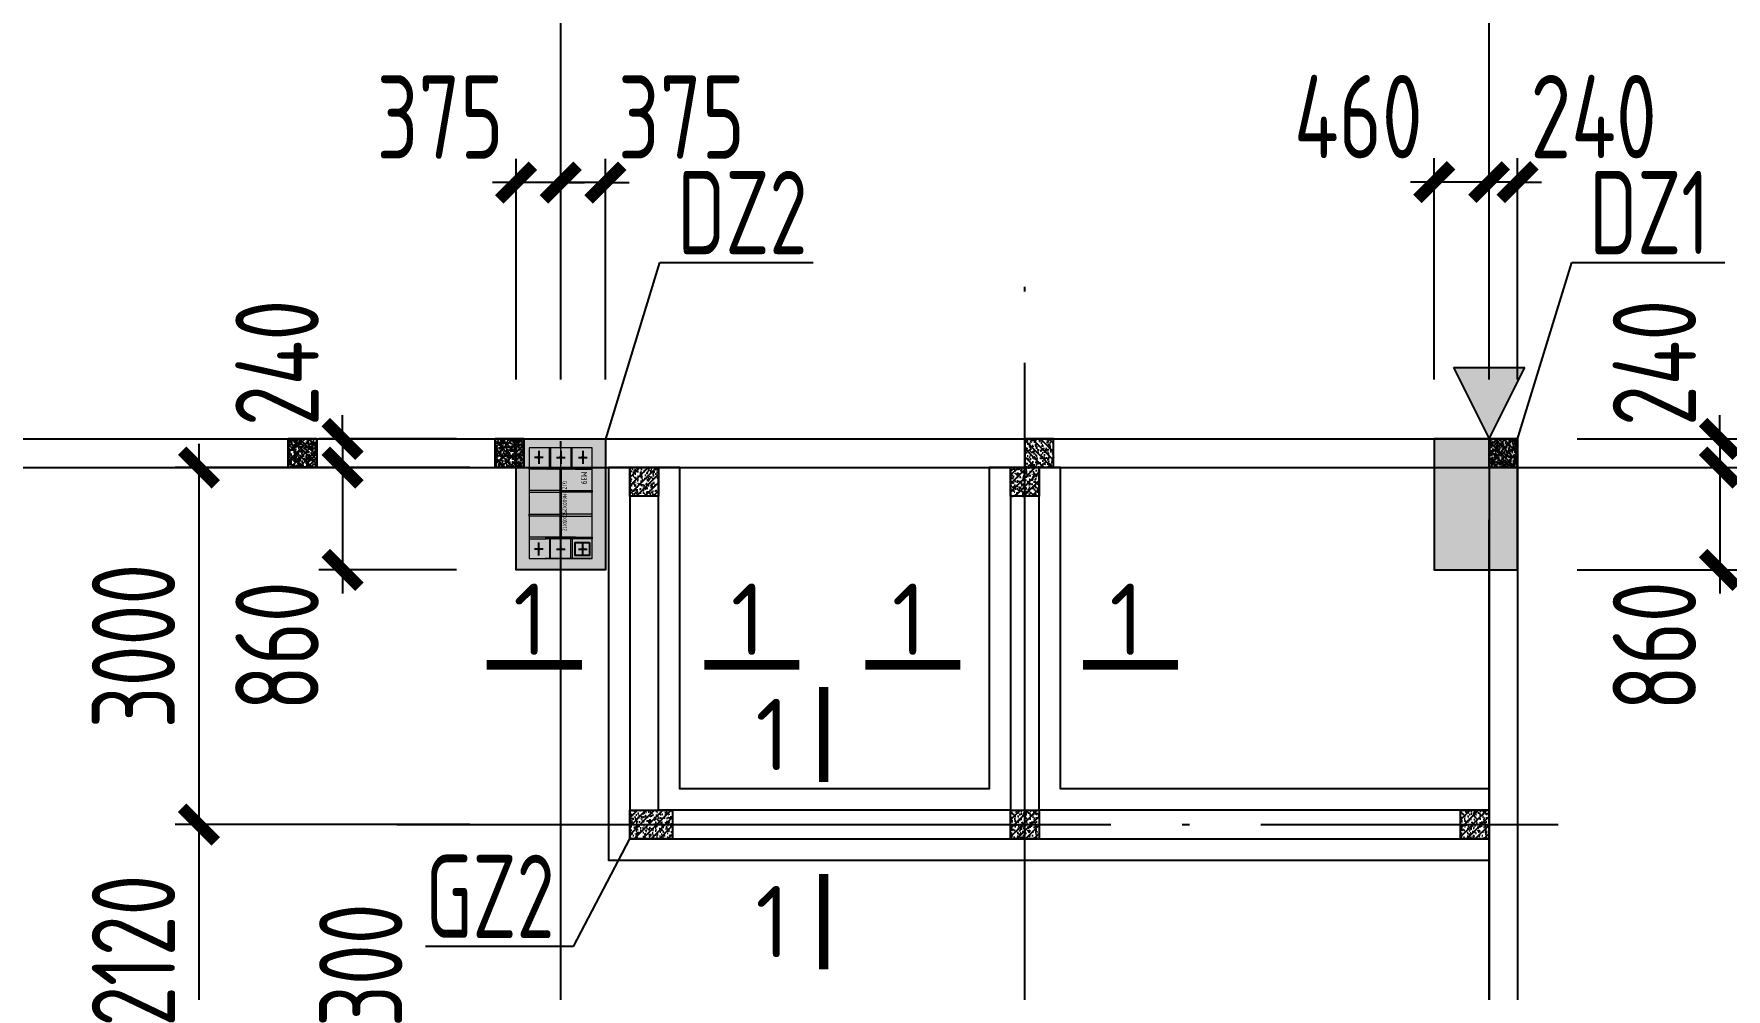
# Model space of a CAD drawing. Extents: x -2746917 to -971774, y -3334247 to -3250358.
# Drawn here: x -2230347 to -2223238, y -3282867 to -3278854 of the extents above; entities that cross this region are included whole.
import ezdxf

# ---------------------------------------------------------------- set-up
doc = ezdxf.new("R2010")
doc.units = 0
doc.header["$LTSCALE"] = 1000
doc.header["$MEASUREMENT"] = 0
doc.header["$PDMODE"] = 35
doc.linetypes.add('DOTE', pattern=[2.42, 2, -0.2, 0.02, -0.2])
doc.layers.get('0').update_dxf_attribs({"linetype": 'CONTINUOUS'})
doc.layers.get('Defpoints').update_dxf_attribs({"linetype": 'CONTINUOUS'})
for name, color, linetype in [('10', 7, 'CONTINUOUS'), ('AXIS', 253, 'DOTE'), ('BEAM_CON', 4, 'CONTINUOUS'), ('COLU', 7, 'CONTINUOUS'), ('DIM', 3, 'CONTINUOUS'), ('HATCH', 254, 'CONTINUOUS'), ('NUM', 7, 'CONTINUOUS'), ('TEXT', 7, 'CONTINUOUS'), ('THICK', 6, 'CONTINUOUS')]:
    doc.layers.add(name, color=color, linetype=linetype)
doc.styles.add('TSSD_Dimension', font='tssdeng.shx', dxfattribs={"width": 0.75, "bigfont": 'Hztxt.shx'})
doc.styles.add('TSSD_Label', font='tssdeng.shx', dxfattribs={"width": 0.75, "bigfont": 'hztxt.shx'})
doc.styles.add('TSSD_Norm', font='tssdeng.shx', dxfattribs={"width": 0.75, "bigfont": 'hztxt.shx'})
doc.styles.add('TSSD_Rein', font='Tssdeng.shx', dxfattribs={"width": 0.75, "bigfont": 'hztxt.shx'})
doc.dimstyles.new('TSSD_200_100', dxfattribs={"dimtxt": 350, "dimasz": 100, "dimexe": 100, "dimexo": 250, "dimgap": 100, "dimtad": 1, "dimdec": 0, "dimlfac": 2, "dimzin": 0, "dimdsep": 46, "dimtxsty": 'TSSD_Dimension', "dimblk": 'ARCHTICK', "dimcen": 0, "dimdle": 100, "dimclrt": 7, "dimadec": 0, "dimazin": 0, "dimtfac": 1, "dimtdec": 0, "dimtix": 1, "dimtmove": 2, "dimatfit": 3, "dimfxl": 1, "dimtolj": 1, "dimtzin": 0, "dimarcsym": 0})

# ---------------------------------------------------------------- blocks, each defined once
blk = doc.blocks.new('_ArchTick')
at = {"color": 0, "const_width": 0.5}
blk.add_lwpolyline([(-0.707, -0.707), (0.707, 0.707)], dxfattribs=at)
blk = doc.blocks.new('*D1386')
at = {"layer": 'Defpoints', "color": 0, "ltscale": 1.5}
for p in [(-2228133.7, -3278400.3), (-2224233.7, -3279455.8), (-2228133.7, -3279675.3)]:
    blk.add_point(p, dxfattribs=at)
at = {"layer": 'DIM', "color": 0, "lineweight": -2, "ltscale": 1.5}
for p, q in [((-2228133.7, -3279425.3), (-2228133.7, -3278300.3)), ((-2224233.7, -3279205.8), (-2224233.7, -3278300.3)), ((-2224133.7, -3278400.3), (-2228233.7, -3278400.3))]:
    blk.add_line(p, q, dxfattribs=at)
at = {"layer": 'DIM', "color": 0, "lineweight": -2, "ltscale": 1.5, "xscale": 100, "yscale": 100, "zscale": 100, "rotation": 180}
blk.add_blockref('_ArchTick', (-2228133.7, -3278400.3), dxfattribs=at)
at = {"layer": 'DIM', "color": 0, "lineweight": -2, "ltscale": 1.5, "xscale": 100, "yscale": 100, "zscale": 100}
blk.add_blockref('_ArchTick', (-2224233.7, -3278400.3), dxfattribs=at)
at = {"layer": 'DIM', "color": 7, "ltscale": 1.5, "insert": (-2226183.7, -3278125.3), "char_height": 350, "attachment_point": 5, "style": 'TSSD_Dimension'}
blk.add_mtext('\\A1;7800', dxfattribs=at)
blk = doc.blocks.new('*D1387')
at = {"layer": 'Defpoints', "color": 0, "ltscale": 1.5}
for p in [(-2232033.7, -3278400.3), (-2228133.7, -3279455.8), (-2232033.7, -3279675.3)]:
    blk.add_point(p, dxfattribs=at)
at = {"layer": 'DIM', "color": 0, "lineweight": -2, "ltscale": 1.5}
for p, q in [((-2232033.7, -3279425.3), (-2232033.7, -3278300.3)), ((-2228133.7, -3279205.8), (-2228133.7, -3278300.3)), ((-2228033.7, -3278400.3), (-2232133.7, -3278400.3))]:
    blk.add_line(p, q, dxfattribs=at)
at = {"layer": 'DIM', "color": 0, "lineweight": -2, "ltscale": 1.5, "xscale": 100, "yscale": 100, "zscale": 100, "rotation": 180}
blk.add_blockref('_ArchTick', (-2232033.7, -3278400.3), dxfattribs=at)
at = {"layer": 'DIM', "color": 0, "lineweight": -2, "ltscale": 1.5, "xscale": 100, "yscale": 100, "zscale": 100}
blk.add_blockref('_ArchTick', (-2228133.7, -3278400.3), dxfattribs=at)
at = {"layer": 'DIM', "color": 7, "ltscale": 1.5, "insert": (-2230083.7, -3278125.3), "char_height": 350, "attachment_point": 5, "style": 'TSSD_Dimension'}
blk.add_mtext('\\A1;7800', dxfattribs=at)
blk = doc.blocks.new('*D1397')
at = {"layer": 'Defpoints', "color": 0, "ltscale": 1.5}
for p in [(-2224233.7, -3277600.3), (-2224233.7, -3279455.8), (-2267133.7, -3279675.3)]:
    blk.add_point(p, dxfattribs=at)
at = {"layer": 'DIM', "color": 0, "lineweight": -2, "ltscale": 1.5}
for p, q in [((-2267133.7, -3279425.3), (-2267133.7, -3277500.3)), ((-2224233.7, -3279205.8), (-2224233.7, -3277500.3)), ((-2267233.7, -3277600.3), (-2224133.7, -3277600.3))]:
    blk.add_line(p, q, dxfattribs=at)
at = {"layer": 'DIM', "color": 0, "lineweight": -2, "ltscale": 1.5, "xscale": 100, "yscale": 100, "zscale": 100, "rotation": 180}
blk.add_blockref('_ArchTick', (-2267133.7, -3277600.3), dxfattribs=at)
at = {"layer": 'DIM', "color": 0, "lineweight": -2, "ltscale": 1.5, "xscale": 100, "yscale": 100, "zscale": 100}
blk.add_blockref('_ArchTick', (-2224233.7, -3277600.3), dxfattribs=at)
at = {"layer": 'DIM', "color": 7, "ltscale": 1.5, "insert": (-2245683.7, -3277325.3), "char_height": 350, "attachment_point": 5, "style": 'TSSD_Dimension'}
blk.add_mtext('\\A1;85800', dxfattribs=at)
blk = doc.blocks.new('*D1716')
at = {"layer": 'Defpoints', "color": 0, "ltscale": 1.5}
for p in [(-2228321.2, -3280555.3), (-2229050.6, -3280675.3), (-2228321.2, -3280675.3)]:
    blk.add_point(p, dxfattribs=at)
at = {"layer": 'DIM', "color": 0, "lineweight": -2, "ltscale": 1.5}
for p, q in [((-2229050.6, -3280555.3), (-2229050.6, -3280455.3)), ((-2228571.2, -3280555.3), (-2229150.6, -3280555.3)), ((-2229050.6, -3280555.3), (-2229050.6, -3280675.3)), ((-2228571.2, -3280675.3), (-2229150.6, -3280675.3)), ((-2229050.6, -3280675.3), (-2229050.6, -3280775.3))]:
    blk.add_line(p, q, dxfattribs=at)
at = {"layer": 'DIM', "color": 0, "lineweight": -2, "ltscale": 1.5, "xscale": 100, "yscale": 100, "zscale": 100}
for p, rotation in [((-2229050.6, -3280555.3), 270), ((-2229050.6, -3280675.3), 90)]:
    blk.add_blockref('_ArchTick', p, dxfattribs=dict(at, rotation=rotation))
at = {"layer": 'DIM', "color": 7, "ltscale": 1.5, "insert": (-2229325.6, -3280236.1), "char_height": 350, "attachment_point": 5, "rotation": 90, "style": 'TSSD_Dimension'}
blk.add_mtext('\\A1;240', dxfattribs=at)
blk = doc.blocks.new('*D1717')
at = {"layer": 'Defpoints', "color": 0, "ltscale": 1.5}
for p in [(-2228321.2, -3280675.3), (-2229050.6, -3281105.3), (-2228321.2, -3281105.3)]:
    blk.add_point(p, dxfattribs=at)
at = {"layer": 'DIM', "color": 0, "lineweight": -2, "ltscale": 1.5}
for p, q in [((-2229050.6, -3280575.3), (-2229050.6, -3281205.3)), ((-2228571.2, -3280675.3), (-2229150.6, -3280675.3)), ((-2228571.2, -3281105.3), (-2229150.6, -3281105.3))]:
    blk.add_line(p, q, dxfattribs=at)
at = {"layer": 'DIM', "color": 0, "lineweight": -2, "ltscale": 1.5, "xscale": 100, "yscale": 100, "zscale": 100}
for p, rotation in [((-2229050.6, -3280675.3), 90), ((-2229050.6, -3281105.3), 270)]:
    blk.add_blockref('_ArchTick', p, dxfattribs=dict(at, rotation=rotation))
at = {"layer": 'DIM', "color": 7, "ltscale": 1.5, "insert": (-2229325.6, -3281424.6), "char_height": 350, "attachment_point": 5, "rotation": 90, "style": 'TSSD_Dimension'}
blk.add_mtext('\\A1;860', dxfattribs=at)
blk = doc.blocks.new('A$C6DF15AF1')
at = {"layer": 'HATCH', "ltscale": 1.5}
h = blk.add_hatch(dxfattribs=at)
h.set_pattern_fill('ARMORED', color=256, scale=5, style=0)
h.set_pattern_definition([(50, (2166309.23, 3282061.71), (35.86300913, -3.13760675), [3.75, -41.25]), (355, (2166309.23, 3282061.71), (-6.93756668, 37.6096067), [3, -33]), (100.4514, (2166312.218, 3282061.447), (28.9254691, 34.4719771), [3.1870095, -35.0571056]), (46.1842, (2166309.23, 3282071.71), (53.36205243, -8.2759507), [5.625, -61.875]), (96.6356, (2166313.676, 3282071.02), (46.7331353, 48.70589355), [4.7805144, -52.58565]), (351.1842, (2166309.23, 3282071.71), (46.73309726, 48.70593005), [4.5, -49.5]), (21, (2166314.23, 3282069.21), (29.8453526, -20.13094453), [3.75, -41.25]), (326, (2166314.23, 3282069.21), (12.1657666, 36.25750225), [3, -33]), (71.4514, (2166316.717, 3282067.53), (42.01113143, 16.12652484), [3.1870095, -35.0571056]), (37.5, (2166309.23, 3282061.709), (0.607992766, 16.64469269), [0, -32.6, 0, -33.5, 0, -33.125]), (7.5, (2166309.23, 3282061.709), (13.15347687, 19.720585594), [0, -19.1, 0, -31.85, 0, -12.625]), (327.5, (2166298.08, 3282061.709), (26.69112181, -1.127743587), [0, -12.5, 0, -39, 0, -51.75]), (317.5, (2166293.08, 3282061.71), (29.15930847, 5.00524912), [0, -16.25, 0, -25.9, 0, -36.75]), (45, (2166309.23, 3282061.71), (-17.67766953, 17.67766953), [])])
h.paths.add_polyline_path([(0, 120), (120, 120), (120, 0), (0, 0)])
at = {"layer": 'COLU'}
blk.add_lwpolyline([(0, 120), (120, 120), (120, 0), (0, 0)], close=True, dxfattribs=at)
blk = doc.blocks.new('A$C5C7C78FF')
at = {"layer": '10', "color": 0}
blk.add_solid([(27, -141, -192), (-73, -11, -192), (127, -11, -192), (27, 119, -192)], dxfattribs=at)
at = {"layer": 'AXIS', "color": 0, "linetype": 'ByBlock'}
for p, q in [((27, -311, -192), (27, 289, -192)), ((227, -11, -192), (-173, -11, -192))]:
    blk.add_line(p, q, dxfattribs=at)
blk = doc.blocks.new('A$C235022EE')
at = {"ltscale": 1.5}
h = blk.add_hatch(dxfattribs=at)
h.set_pattern_fill('ANSI31', color=256, scale=500, style=0)
h.set_pattern_definition([(45, (1282659.864, 3148809.67), (-44.1941738, 44.1941738), [])])
h.paths.add_polyline_path([(-3110, 869), (-2970, 869), (-2970, -1631), (-3110, -1631)])
h.paths.add_polyline_path([(-2970, -341), (2750, -341), (2750, -421), (-2970, -421)])
h.paths.add_polyline_path([(2750, 869), (2890, 869), (2890, -1631), (2750, -1631)])
at = {"layer": 'AXIS', "linetype": 'DOTE', "lineweight": 5}
blk.add_line((4540, -381), (-4760, -381), dxfattribs=at)
at = {"layer": 'COLU', "lineweight": 5, "ltscale": 1.5}
for p, q in [((4540, 2269), (4540, -1681)), ((-3110, 869), (-3110, -1631)), ((-2970, 869), (-2970, -1631)), ((2750, 869), (2750, -1631)), ((2890, 869), (2890, -1631)), ((2750, -341), (-2970, -341)), ((2750, -421), (-2970, -421))]:
    blk.add_line(p, q, dxfattribs=at)
for points in [[(-4760, -3031), (4540, -3031), (4540, 2269), (-4760, 2269)], [(-3110, 869), (-2970, 869), (-2970, 2269), (-3110, 2269)], [(2890, 869), (2750, 869), (2750, 2269), (2890, 2269)], [(-3110, 869), (-2970, 869), (-2970, -1631), (-3110, -1631)], [(2750, 869), (2890, 869), (2890, -1631), (2750, -1631)], [(-2970, -341), (2750, -341), (2750, -421), (-2970, -421)], [(-3110, -1631), (-2970, -1631), (-2970, -3031), (-3110, -3031)], [(2890, -1631), (2750, -1631), (2750, -3031), (2890, -3031)]]:
    blk.add_lwpolyline(points, close=True, dxfattribs=at)
at = {"layer": 'COLU', "lineweight": 5}
for points in [[(-1190, 2269), (-1030, 2269), (-1030, -341), (-1190, -341)], [(970, 2269), (810, 2269), (810, -341), (970, -341)], [(-3110, 569), (-4760, 569), (-4760, 469), (-3110, 469)], [(2890, 569), (4540, 569), (4540, 469), (2890, 469)], [(-3110, -1331), (-4760, -1331), (-4760, -1231), (-3110, -1231)], [(-1190, -3031), (-1030, -3031), (-1030, -421), (-1190, -421)], [(970, -3031), (810, -3031), (810, -421), (970, -421)], [(2890, -1331), (4540, -1331), (4540, -1231), (2890, -1231)]]:
    blk.add_lwpolyline(points, close=True, dxfattribs=at)
at = {"layer": 'COLU'}
blk.add_lwpolyline([(3190, 2019), (4290, 2019), (4290, 819), (3190, 819)], close=True, dxfattribs=at)
at = {"layer": 'COLU', "linetype": 'ByBlock', "yscale": 1.797119999770075, "zscale": 1.797119999999381}
for p, xscale, rotation in [((-3940, 1517, 345), 1.797119999770075, 270), ((3719, 1517, 345), -1.797119999770075, 90), ((-3940, -333, 345), 1.797119999770075, 270), ((3719, -333, 345), -1.797119999770075, 90), ((-3940, -2280, 345), -1.797119999770075, 270), ((3719, -2280, 345), 1.797119999770075, 90)]:
    blk.add_blockref('A$C5C7C78FF', p, dxfattribs=dict(at, xscale=xscale, rotation=rotation))
at = {"layer": 'TEXT', "lineweight": 5, "style": 'TSSD_Rein', "width": 0.7}
blk.add_text('M39', height=525, dxfattribs=at).set_placement((-2737, 1308, 216))
at = {"layer": 'TEXT', "color": 6, "style": 'TSSD_Norm', "width": 0.8}
blk.add_text('GJZ3:H600X250X8X12', height=350, dxfattribs=at).set_placement((-1980, -217, 576))
blk = doc.blocks.new('*D2635')
at = {"layer": 'Defpoints', "color": 0, "ltscale": 1.5}
for p in [(-2224113.7, -3280555.3), (-2224113.7, -3280675.3), (-2223264, -3280675.3)]:
    blk.add_point(p, dxfattribs=at)
at = {"layer": 'DIM', "color": 0, "lineweight": -2, "ltscale": 1.5}
for p, q in [((-2223264, -3280555.3), (-2223264, -3280455.3)), ((-2223863.7, -3280555.3), (-2223164, -3280555.3)), ((-2223264, -3280555.3), (-2223264, -3280675.3)), ((-2223863.7, -3280675.3), (-2223164, -3280675.3)), ((-2223264, -3280675.3), (-2223264, -3280775.3))]:
    blk.add_line(p, q, dxfattribs=at)
at = {"layer": 'DIM', "color": 0, "lineweight": -2, "ltscale": 1.5, "xscale": 100, "yscale": 100, "zscale": 100}
for p, rotation in [((-2223264, -3280555.3), 270), ((-2223264, -3280675.3), 90)]:
    blk.add_blockref('_ArchTick', p, dxfattribs=dict(at, rotation=rotation))
at = {"layer": 'DIM', "color": 7, "ltscale": 1.5, "insert": (-2223539, -3280236.1), "char_height": 350, "attachment_point": 5, "rotation": 90, "style": 'TSSD_Dimension'}
blk.add_mtext('\\A1;240', dxfattribs=at)
blk = doc.blocks.new('*D2636')
at = {"layer": 'Defpoints', "color": 0, "ltscale": 1.5}
for p in [(-2224113.7, -3280675.3), (-2224113.7, -3281105.3), (-2223264, -3281105.3)]:
    blk.add_point(p, dxfattribs=at)
at = {"layer": 'DIM', "color": 0, "lineweight": -2, "ltscale": 1.5}
for p, q in [((-2223264, -3280575.3), (-2223264, -3281205.3)), ((-2223863.7, -3280675.3), (-2223164, -3280675.3)), ((-2223863.7, -3281105.3), (-2223164, -3281105.3))]:
    blk.add_line(p, q, dxfattribs=at)
at = {"layer": 'DIM', "color": 0, "lineweight": -2, "ltscale": 1.5, "xscale": 100, "yscale": 100, "zscale": 100}
for p, rotation in [((-2223264, -3280675.3), 90), ((-2223264, -3281105.3), 270)]:
    blk.add_blockref('_ArchTick', p, dxfattribs=dict(at, rotation=rotation))
at = {"layer": 'DIM', "color": 7, "ltscale": 1.5, "insert": (-2223539, -3281424.6), "char_height": 350, "attachment_point": 5, "rotation": 90, "style": 'TSSD_Dimension'}
blk.add_mtext('\\A1;860', dxfattribs=at)
blk = doc.blocks.new('*D2637')
at = {"layer": 'Defpoints', "color": 0, "ltscale": 1.5}
for p in [(-2224233.7, -3279476.3), (-2224233.7, -3280555.3), (-2224113.7, -3280555.3)]:
    blk.add_point(p, dxfattribs=at)
at = {"layer": 'DIM', "color": 0, "lineweight": -2, "ltscale": 1.5}
for p, q in [((-2224233.7, -3280305.3), (-2224233.7, -3279376.3)), ((-2224113.7, -3280305.3), (-2224113.7, -3279376.3)), ((-2224233.7, -3279476.3), (-2224333.7, -3279476.3)), ((-2224113.7, -3279476.3), (-2224233.7, -3279476.3)), ((-2224113.7, -3279476.3), (-2224013.7, -3279476.3))]:
    blk.add_line(p, q, dxfattribs=at)
at = {"layer": 'DIM', "color": 0, "lineweight": -2, "ltscale": 1.5, "xscale": 100, "yscale": 100, "zscale": 100}
blk.add_blockref('_ArchTick', (-2224233.7, -3279476.3), dxfattribs=at)
at = {"layer": 'DIM', "color": 0, "lineweight": -2, "ltscale": 1.5, "xscale": 100, "yscale": 100, "zscale": 100, "rotation": 180}
blk.add_blockref('_ArchTick', (-2224113.7, -3279476.3), dxfattribs=at)
at = {"layer": 'DIM', "color": 7, "ltscale": 1.5, "insert": (-2223794.4, -3279201.3), "char_height": 350, "attachment_point": 5, "style": 'TSSD_Dimension'}
blk.add_mtext('\\A1;240', dxfattribs=at)
blk = doc.blocks.new('*D2638')
at = {"layer": 'Defpoints', "color": 0, "ltscale": 1.5}
for p in [(-2224463.7, -3279476.3), (-2224463.7, -3280555.3), (-2224233.7, -3280555.3)]:
    blk.add_point(p, dxfattribs=at)
at = {"layer": 'DIM', "color": 0, "lineweight": -2, "ltscale": 1.5}
for p, q in [((-2224463.7, -3280305.3), (-2224463.7, -3279376.3)), ((-2224233.7, -3280305.3), (-2224233.7, -3279376.3)), ((-2224133.7, -3279476.3), (-2224563.7, -3279476.3))]:
    blk.add_line(p, q, dxfattribs=at)
at = {"layer": 'DIM', "color": 0, "lineweight": -2, "ltscale": 1.5, "xscale": 100, "yscale": 100, "zscale": 100, "rotation": 180}
blk.add_blockref('_ArchTick', (-2224463.7, -3279476.3), dxfattribs=at)
at = {"layer": 'DIM', "color": 0, "lineweight": -2, "ltscale": 1.5, "xscale": 100, "yscale": 100, "zscale": 100}
blk.add_blockref('_ArchTick', (-2224233.7, -3279476.3), dxfattribs=at)
at = {"layer": 'DIM', "color": 7, "ltscale": 1.5, "insert": (-2224783, -3279201.3), "char_height": 350, "attachment_point": 5, "style": 'TSSD_Dimension'}
blk.add_mtext('\\A1;460', dxfattribs=at)
blk = doc.blocks.new('*D2639')
at = {"layer": 'Defpoints', "color": 0, "ltscale": 1.5}
for p in [(-2228133.7, -3279478.4), (-2228133.7, -3280555.3), (-2227946.2, -3280555.3)]:
    blk.add_point(p, dxfattribs=at)
at = {"layer": 'DIM', "color": 0, "lineweight": -2, "ltscale": 1.5}
for p, q in [((-2228133.7, -3280305.3), (-2228133.7, -3279378.4)), ((-2227946.2, -3280305.3), (-2227946.2, -3279378.4)), ((-2228133.7, -3279478.4), (-2228233.7, -3279478.4)), ((-2227946.2, -3279478.4), (-2228133.7, -3279478.4)), ((-2227946.2, -3279478.4), (-2227846.2, -3279478.4))]:
    blk.add_line(p, q, dxfattribs=at)
at = {"layer": 'DIM', "color": 0, "lineweight": -2, "ltscale": 1.5, "xscale": 100, "yscale": 100, "zscale": 100}
blk.add_blockref('_ArchTick', (-2228133.7, -3279478.4), dxfattribs=at)
at = {"layer": 'DIM', "color": 0, "lineweight": -2, "ltscale": 1.5, "xscale": 100, "yscale": 100, "zscale": 100, "rotation": 180}
blk.add_blockref('_ArchTick', (-2227946.2, -3279478.4), dxfattribs=at)
at = {"layer": 'DIM', "color": 7, "ltscale": 1.5, "insert": (-2227626.9, -3279203.4), "char_height": 350, "attachment_point": 5, "style": 'TSSD_Dimension'}
blk.add_mtext('\\A1;375', dxfattribs=at)
blk = doc.blocks.new('*D2640')
at = {"layer": 'Defpoints', "color": 0, "ltscale": 1.5}
for p in [(-2228321.2, -3279478.4), (-2228321.2, -3280555.3), (-2228133.7, -3280555.3)]:
    blk.add_point(p, dxfattribs=at)
at = {"layer": 'DIM', "color": 0, "lineweight": -2, "ltscale": 1.5}
for p, q in [((-2228321.2, -3280305.3), (-2228321.2, -3279378.4)), ((-2228133.7, -3280305.3), (-2228133.7, -3279378.4)), ((-2228321.2, -3279478.4), (-2228421.2, -3279478.4)), ((-2228133.7, -3279478.4), (-2228321.2, -3279478.4)), ((-2228133.7, -3279478.4), (-2228033.7, -3279478.4))]:
    blk.add_line(p, q, dxfattribs=at)
at = {"layer": 'DIM', "color": 0, "lineweight": -2, "ltscale": 1.5, "xscale": 100, "yscale": 100, "zscale": 100}
blk.add_blockref('_ArchTick', (-2228321.2, -3279478.4), dxfattribs=at)
at = {"layer": 'DIM', "color": 0, "lineweight": -2, "ltscale": 1.5, "xscale": 100, "yscale": 100, "zscale": 100, "rotation": 180}
blk.add_blockref('_ArchTick', (-2228133.7, -3279478.4), dxfattribs=at)
at = {"layer": 'DIM', "color": 7, "ltscale": 1.5, "insert": (-2228640.5, -3279203.4), "char_height": 350, "attachment_point": 5, "style": 'TSSD_Dimension'}
blk.add_mtext('\\A1;375', dxfattribs=at)
blk = doc.blocks.new('*D2656')
at = {"layer": 'Defpoints', "color": 0, "ltscale": 1.5}
for p in [(-2228266.2, -3280675.3), (-2229654, -3282175.3), (-2228266.2, -3282175.3)]:
    blk.add_point(p, dxfattribs=at)
at = {"layer": 'DIM', "color": 0, "lineweight": -2, "ltscale": 1.5}
for p, q in [((-2229654, -3280575.3), (-2229654, -3282275.3)), ((-2228516.2, -3280675.3), (-2229754, -3280675.3)), ((-2228516.2, -3282175.3), (-2229754, -3282175.3))]:
    blk.add_line(p, q, dxfattribs=at)
at = {"layer": 'DIM', "color": 0, "lineweight": -2, "ltscale": 1.5, "xscale": 100, "yscale": 100, "zscale": 100}
for p, rotation in [((-2229654, -3280675.3), 90), ((-2229654, -3282175.3), 270)]:
    blk.add_blockref('_ArchTick', p, dxfattribs=dict(at, rotation=rotation))
at = {"layer": 'DIM', "color": 7, "ltscale": 1.5, "insert": (-2229929, -3281425.3), "char_height": 350, "attachment_point": 5, "rotation": 90, "style": 'TSSD_Dimension'}
blk.add_mtext('\\A1;3000', dxfattribs=at)
blk = doc.blocks.new('*D2657')
at = {"layer": 'Defpoints', "color": 0, "ltscale": 1.5}
for p in [(-2228266.2, -3282175.3), (-2229654, -3283235.3), (-2228266.2, -3283235.3)]:
    blk.add_point(p, dxfattribs=at)
at = {"layer": 'DIM', "color": 0, "lineweight": -2, "ltscale": 1.5}
for p, q in [((-2229654, -3282075.3), (-2229654, -3283335.3)), ((-2228516.2, -3282175.3), (-2229754, -3282175.3)), ((-2228516.2, -3283235.3), (-2229754, -3283235.3))]:
    blk.add_line(p, q, dxfattribs=at)
at = {"layer": 'DIM', "color": 0, "lineweight": -2, "ltscale": 1.5, "xscale": 100, "yscale": 100, "zscale": 100}
for p, rotation in [((-2229654, -3282175.3), 90), ((-2229654, -3283235.3), 270)]:
    blk.add_blockref('_ArchTick', p, dxfattribs=dict(at, rotation=rotation))
at = {"layer": 'DIM', "color": 7, "ltscale": 1.5, "insert": (-2229929, -3282705.3), "char_height": 350, "attachment_point": 5, "rotation": 90, "style": 'TSSD_Dimension'}
blk.add_mtext('\\A1;2120', dxfattribs=at)
blk = doc.blocks.new('*D2659')
at = {"layer": 'Defpoints', "color": 0, "ltscale": 1.5}
for p in [(-2227933.7, -3283085.3), (-2228698.9, -3283235.3), (-2227933.7, -3283235.3)]:
    blk.add_point(p, dxfattribs=at)
at = {"layer": 'DIM', "color": 0, "lineweight": -2, "ltscale": 1.5}
for p, q in [((-2228698.9, -3283085.3), (-2228698.9, -3282985.3)), ((-2228183.7, -3283085.3), (-2228798.9, -3283085.3)), ((-2228698.9, -3283085.3), (-2228698.9, -3283235.3)), ((-2228183.7, -3283235.3), (-2228798.9, -3283235.3)), ((-2228698.9, -3283235.3), (-2228698.9, -3283335.3))]:
    blk.add_line(p, q, dxfattribs=at)
at = {"layer": 'DIM', "color": 0, "lineweight": -2, "ltscale": 1.5, "xscale": 100, "yscale": 100, "zscale": 100}
for p, rotation in [((-2228698.9, -3283085.3), 270), ((-2228698.9, -3283235.3), 90)]:
    blk.add_blockref('_ArchTick', p, dxfattribs=dict(at, rotation=rotation))
at = {"layer": 'DIM', "color": 7, "ltscale": 1.5, "insert": (-2228973.9, -3282766.1), "char_height": 350, "attachment_point": 5, "rotation": 90, "style": 'TSSD_Dimension'}
blk.add_mtext('\\A1;300', dxfattribs=at)
blk = doc.blocks.new('A$C72AE6952')
at = {"layer": 'DIM', "ltscale": 1.5}
blk.add_hatch(color=2, dxfattribs=at).paths.add_polyline_path([(105.1, -27.9), (-194.9, 122.1), (-194.9, -177.9)])
at = {"layer": 'DIM', "color": 2, "ltscale": 1.5}
for p, q in [((-194.9, 122.1), (-194.9, -177.9)), ((-194.9, 122.1), (105.1, -27.9)), ((105.1, -27.9), (-194.9, -177.9))]:
    blk.add_line(p, q, dxfattribs=at)

msp = doc.modelspace()

# ---------------------------------------------------------------- hatches: boundary and pattern name
at = {"layer": 'COLU', "ltscale": 1.5}
h = msp.add_hatch(color=256, dxfattribs=at)
h.paths.add_polyline_path([(-2224113.71, -3284562.84), (-2224463.71, -3284562.84), (-2224463.71, -3284787.84), (-2224113.71, -3284787.84)])
h.paths.add_polyline_path([(-2224113.71, -3288562.84), (-2224463.71, -3288562.84), (-2224463.71, -3288787.84), (-2224113.71, -3288787.84)])
h.paths.add_polyline_path([(-2224113.71, -3296562.84), (-2224463.71, -3296562.84), (-2224463.71, -3296787.84), (-2224113.71, -3296787.84)])
h.paths.add_polyline_path([(-2228321.21, -3304795.34), (-2227946.21, -3304795.34), (-2227946.21, -3304245.34), (-2228321.21, -3304245.34)])
h.paths.add_polyline_path([(-2228296.21, -3292425.34), (-2227971.21, -3292425.34), (-2227971.21, -3292925.34), (-2228296.21, -3292925.34)])
h.paths.add_polyline_path([(-2228321.21, -3280555.34), (-2227946.21, -3280555.34), (-2227946.21, -3281105.34), (-2228321.21, -3281105.34)])
h.paths.add_polyline_path([(-2232221.21, -3304795.34), (-2231846.21, -3304795.34), (-2231846.21, -3304245.34), (-2232221.21, -3304245.34)])
h.paths.add_polyline_path([(-2232196.21, -3292425.34), (-2231871.21, -3292425.34), (-2231871.21, -3292925.34), (-2232196.21, -3292925.34)])
h.paths.add_polyline_path([(-2232221.21, -3280555.34), (-2231846.21, -3280555.34), (-2231846.21, -3281105.34), (-2232221.21, -3281105.34)])
h.paths.add_polyline_path([(-2236121.21, -3304795.34), (-2235746.21, -3304795.34), (-2235746.21, -3304245.34), (-2236121.21, -3304245.34)])
h.paths.add_polyline_path([(-2236096.21, -3292425.34), (-2235771.21, -3292425.34), (-2235771.21, -3292925.34), (-2236096.21, -3292925.34)])
h.paths.add_polyline_path([(-2236121.21, -3280555.34), (-2235746.21, -3280555.34), (-2235746.21, -3281105.34), (-2236121.21, -3281105.34)])
h.paths.add_polyline_path([(-2240021.21, -3304795.34), (-2239646.21, -3304795.34), (-2239646.21, -3304245.34), (-2240021.21, -3304245.34)])
h.paths.add_polyline_path([(-2239996.21, -3292425.34), (-2239671.21, -3292425.34), (-2239671.21, -3292925.34), (-2239996.21, -3292925.34)])
h.paths.add_polyline_path([(-2240021.21, -3280555.34), (-2239646.21, -3280555.34), (-2239646.21, -3281105.34), (-2240021.21, -3281105.34)])
h.paths.add_polyline_path([(-2243921.21, -3304795.34), (-2243546.21, -3304795.34), (-2243546.21, -3304245.34), (-2243921.21, -3304245.34)])
h.paths.add_polyline_path([(-2243896.21, -3292425.34), (-2243571.21, -3292425.34), (-2243571.21, -3292925.34), (-2243896.21, -3292925.34)])
h.paths.add_polyline_path([(-2243921.21, -3280555.34), (-2243546.21, -3280555.34), (-2243546.21, -3281105.34), (-2243921.21, -3281105.34)])
h.paths.add_polyline_path([(-2247821.21, -3304795.34), (-2247446.21, -3304795.34), (-2247446.21, -3304245.34), (-2247821.21, -3304245.34)])
h.paths.add_polyline_path([(-2247796.21, -3292425.34), (-2247471.21, -3292425.34), (-2247471.21, -3292925.34), (-2247796.21, -3292925.34)])
h.paths.add_polyline_path([(-2247821.21, -3280555.34), (-2247446.21, -3280555.34), (-2247446.21, -3281105.34), (-2247821.21, -3281105.34)])
h.paths.add_polyline_path([(-2251721.21, -3304795.34), (-2251346.21, -3304795.34), (-2251346.21, -3304245.34), (-2251721.21, -3304245.34)])
h.paths.add_polyline_path([(-2251696.21, -3292425.34), (-2251371.21, -3292425.34), (-2251371.21, -3292925.34), (-2251696.21, -3292925.34)])
h.paths.add_polyline_path([(-2251721.21, -3280555.34), (-2251346.21, -3280555.34), (-2251346.21, -3281105.34), (-2251721.21, -3281105.34)])
h.paths.add_polyline_path([(-2255621.21, -3304795.34), (-2255246.21, -3304795.34), (-2255246.21, -3304245.34), (-2255621.21, -3304245.34)])
h.paths.add_polyline_path([(-2255596.21, -3292425.34), (-2255271.21, -3292425.34), (-2255271.21, -3292925.34), (-2255596.21, -3292925.34)])
h.paths.add_polyline_path([(-2255621.21, -3280555.34), (-2255246.21, -3280555.34), (-2255246.21, -3281105.34), (-2255621.21, -3281105.34)])
h.paths.add_polyline_path([(-2224113.71, -3280555.34), (-2224463.71, -3280555.34), (-2224463.71, -3281105.34), (-2224113.71, -3281105.34)])
h.paths.add_polyline_path([(-2224113.71, -3300562.84), (-2224463.71, -3300562.84), (-2224463.71, -3300787.84), (-2224113.71, -3300787.84)])
h.paths.add_polyline_path([(-2224113.71, -3304795.34), (-2224463.71, -3304795.34), (-2224463.71, -3304245.34), (-2224113.71, -3304245.34)])
h.paths.add_polyline_path([(-2224113.71, -3292925.34), (-2224463.71, -3292925.34), (-2224463.71, -3292425.34), (-2224113.71, -3292425.34)])
h.paths.add_polyline_path([(-2259521.21, -3304795.34), (-2259146.21, -3304795.34), (-2259146.21, -3304245.34), (-2259521.21, -3304245.34)])
h.paths.add_polyline_path([(-2267253.71, -3300562.84), (-2266903.71, -3300562.84), (-2266903.71, -3300787.84), (-2267253.71, -3300787.84)])
h.paths.add_polyline_path([(-2267253.71, -3296562.84), (-2266903.71, -3296562.84), (-2266903.71, -3296787.84), (-2267253.71, -3296787.84)])
h.paths.add_polyline_path([(-2267253.71, -3288562.84), (-2266903.71, -3288562.84), (-2266903.71, -3288787.84), (-2267253.71, -3288787.84)])
h.paths.add_polyline_path([(-2263421.21, -3304795.34), (-2263046.21, -3304795.34), (-2263046.21, -3304245.34), (-2263421.21, -3304245.34)])
h.paths.add_polyline_path([(-2267253.71, -3304795.34), (-2266903.71, -3304795.34), (-2266903.71, -3304245.34), (-2267253.71, -3304245.34)])
h.paths.add_polyline_path([(-2259496.21, -3292425.34), (-2259171.21, -3292425.34), (-2259171.21, -3292925.34), (-2259496.21, -3292925.34)])
h.paths.add_polyline_path([(-2259521.21, -3280555.34), (-2259146.21, -3280555.34), (-2259146.21, -3281105.34), (-2259521.21, -3281105.34)])
h.paths.add_polyline_path([(-2263396.21, -3292425.34), (-2263071.21, -3292425.34), (-2263071.21, -3292925.34), (-2263396.21, -3292925.34)])
h.paths.add_polyline_path([(-2267253.71, -3292925.34), (-2266903.71, -3292925.34), (-2266903.71, -3292425.34), (-2267253.71, -3292425.34)])
h.paths.add_polyline_path([(-2267253.71, -3284562.84), (-2266903.71, -3284562.84), (-2266903.71, -3284787.84), (-2267253.71, -3284787.84)])
h.paths.add_polyline_path([(-2263421.21, -3280555.34), (-2263046.21, -3280555.34), (-2263046.21, -3281105.34), (-2263421.21, -3281105.34)])
h.paths.add_polyline_path([(-2267253.71, -3280555.34), (-2266903.71, -3280555.34), (-2266903.71, -3281105.34), (-2267253.71, -3281105.34)])
at = {"layer": 'HATCH', "ltscale": 1.5}
h = msp.add_hatch(dxfattribs=at)
h.set_pattern_fill('ARMORED', color=256, scale=5, style=0)
h.set_pattern_definition([(50, (-60576.6, 863.242), (35.86300913, -3.13760675), [3.75, -41.25]), (355, (-60576.6, 863.242), (-6.93756668, 37.6096067), [3, -33]), (100.4514, (-60573.61, 862.98), (28.9254691, 34.4719771), [3.1870095, -35.0571056]), (46.1842, (-60576.6, 873.242), (53.36205243, -8.2759507), [5.625, -61.875]), (96.6356, (-60572.15, 872.553), (46.7331353, 48.70589355), [4.7805144, -52.58565]), (351.1842, (-60576.6, 873.24), (46.73309726, 48.70593005), [4.5, -49.5]), (21, (-60571.6, 870.742), (29.8453526, -20.13094453), [3.75, -41.25]), (326, (-60571.6, 870.742), (12.1657666, 36.25750225), [3, -33]), (71.4514, (-60569.112, 869.065), (42.01113143, 16.12652484), [3.1870095, -35.0571056]), (37.5, (-60576.599, 863.242), (0.607992766, 16.64469269), [0, -32.6, 0, -33.5, 0, -33.125]), (7.5, (-60576.599, 863.242), (13.15347687, 19.720585594), [0, -19.1, 0, -31.85, 0, -12.625]), (327.5, (-60587.749, 863.242), (26.69112181, -1.127743587), [0, -12.5, 0, -39, 0, -51.75]), (317.5, (-60592.75, 863.242), (29.15930847, 5.00524912), [0, -16.25, 0, -25.9, 0, -36.75]), (45, (-60576.6, 863.242), (-17.67766953, 17.67766953), [])])
h.paths.add_polyline_path([(-2227843.71, -3282115.34), (-2227663.71, -3282115.34), (-2227663.71, -3282235.34), (-2227843.71, -3282235.34)])
h = msp.add_hatch(dxfattribs=at)
h.set_pattern_fill('ARMORED', color=256, scale=5, style=0)
h.set_pattern_definition([(50, (-59934.47, -173.628), (35.86300913, -3.13760675), [3.75, -41.25]), (355, (-59934.47, -173.63), (-6.93756668, 37.6096067), [3, -33]), (100.4514, (-59931.48, -173.89), (28.9254691, 34.4719771), [3.1870095, -35.0571056]), (46.1842, (-59934.47, -163.63), (53.36205243, -8.2759507), [5.625, -61.875]), (96.6356, (-59930.02, -164.32), (46.7331353, 48.70589355), [4.7805144, -52.58565]), (351.1842, (-59934.47, -163.63), (46.73309726, 48.70593005), [4.5, -49.5]), (21, (-59929.47, -166.128), (29.8453526, -20.13094453), [3.75, -41.25]), (326, (-59929.47, -166.13), (12.1657666, 36.25750225), [3, -33]), (71.4514, (-59926.98, -167.806), (42.01113143, 16.12652484), [3.1870095, -35.0571056]), (37.5, (-59934.469, -173.628), (0.607992766, 16.64469269), [0, -32.6, 0, -33.5, 0, -33.125]), (7.5, (-59934.469, -173.628), (13.15347687, 19.720585594), [0, -19.1, 0, -31.85, 0, -12.625]), (327.5, (-59945.619, -173.628), (26.69112181, -1.127743587), [0, -12.5, 0, -39, 0, -51.75]), (317.5, (-59950.619, -173.628), (29.15930847, 5.00524912), [0, -16.25, 0, -25.9, 0, -36.75]), (45, (-59934.469, -173.628), (-17.67766953, 17.67766953), [])])
h.paths.add_polyline_path([(-2226243.71, -3282115.34), (-2226123.71, -3282115.34), (-2226123.71, -3282235.34), (-2226243.71, -3282235.34)])
h = msp.add_hatch(dxfattribs=at)
h.set_pattern_fill('ARMORED', color=256, scale=5, style=0)
h.set_pattern_definition([(50, (-58044.47, -173.628), (35.86300913, -3.13760675), [3.75, -41.25]), (355, (-58044.47, -173.63), (-6.93756668, 37.6096067), [3, -33]), (100.4514, (-58041.48, -173.89), (28.9254691, 34.4719771), [3.1870095, -35.0571056]), (46.1842, (-58044.47, -163.63), (53.36205243, -8.2759507), [5.625, -61.875]), (96.6356, (-58040.02, -164.32), (46.7331353, 48.70589355), [4.7805144, -52.58565]), (351.1842, (-58044.47, -163.63), (46.73309726, 48.70593005), [4.5, -49.5]), (21, (-58039.47, -166.128), (29.8453526, -20.13094453), [3.75, -41.25]), (326, (-58039.47, -166.13), (12.1657666, 36.25750225), [3, -33]), (71.4514, (-58036.98, -167.806), (42.01113143, 16.12652484), [3.1870095, -35.0571056]), (37.5, (-58044.469, -173.628), (0.607992766, 16.64469269), [0, -32.6, 0, -33.5, 0, -33.125]), (7.5, (-58044.469, -173.628), (13.15347687, 19.720585594), [0, -19.1, 0, -31.85, 0, -12.625]), (327.5, (-58055.619, -173.628), (26.69112181, -1.127743587), [0, -12.5, 0, -39, 0, -51.75]), (317.5, (-58060.619, -173.628), (29.15930847, 5.00524912), [0, -16.25, 0, -25.9, 0, -36.75]), (45, (-58044.469, -173.628), (-17.67766953, 17.67766953), [])])
h.paths.add_polyline_path([(-2224353.71, -3282115.34), (-2224233.71, -3282115.34), (-2224233.71, -3282235.34), (-2224353.71, -3282235.34)])

# ---------------------------------------------------------------- linework, layer by layer
at = {"layer": 'AXIS', "ltscale": 1.5}
for p, q in [((-2228133.71, -3305675.34), (-2228133.71, -3279455.81)), ((-2224233.71, -3305675.34), (-2224233.71, -3279455.81)), ((-2226183.71, -3283235.34), (-2226183.71, -3279915.98)), ((-2268133.71, -3280675.34), (-2223233.71, -3280675.34)), ((-2228822.8, -3282175.34), (-2223943.71, -3282175.34))]:
    msp.add_line(p, q, dxfattribs=at)
at = {"layer": 'BEAM_CON', "ltscale": 1.5}
for points in [[(-2267253.71, -3280555.34), (-2224113.71, -3280555.34), (-2224113.71, -3304795.34), (-2267253.71, -3304795.34)], [(-2267133.71, -3280675.34), (-2224233.71, -3280675.34), (-2224233.71, -3304675.34), (-2267133.71, -3304675.34)]]:
    msp.add_lwpolyline(points, close=True, dxfattribs=at)
at = {"layer": 'COLU', "ltscale": 1.5}
msp.add_line((-2228080.02, -3282687.08), (-2227843.71, -3282235.34), dxfattribs=at)
for points in [[(-2228321.21, -3280555.34), (-2227946.21, -3280555.34), (-2227946.21, -3281105.34), (-2228321.21, -3281105.34)], [(-2224113.71, -3280555.34), (-2224463.71, -3280555.34), (-2224463.71, -3281105.34), (-2224113.71, -3281105.34)], [(-2227933.71, -3280675.34), (-2227933.71, -3282325.34), (-2224233.71, -3282325.34), (-2224233.71, -3282025.34), (-2226033.71, -3282025.34), (-2226033.71, -3280675.34), (-2226333.71, -3280675.34), (-2226333.71, -3282025.34), (-2227633.71, -3282025.34), (-2227633.71, -3280675.34)]]:
    msp.add_lwpolyline(points, close=True, dxfattribs=at)
msp.add_lwpolyline([(-2227843.71, -3280675.34), (-2227843.71, -3282235.34), (-2224233.71, -3282235.34), (-2224233.71, -3282115.34), (-2226123.71, -3282115.34), (-2226123.71, -3280675.34), (-2226243.71, -3280675.34), (-2226243.71, -3282115.34), (-2227723.71, -3282115.34), (-2227723.71, -3280675.34), (-2227843.71, -3280675.34)], dxfattribs=at)
at = {"layer": 'COLU'}
for points in [[(-2227843.71, -3282115.34), (-2227663.71, -3282115.34), (-2227663.71, -3282235.34), (-2227843.71, -3282235.34)], [(-2226243.71, -3282115.34), (-2226123.71, -3282115.34), (-2226123.71, -3282235.34), (-2226243.71, -3282235.34)], [(-2224353.71, -3282115.34), (-2224233.71, -3282115.34), (-2224233.71, -3282235.34), (-2224353.71, -3282235.34)]]:
    msp.add_lwpolyline(points, close=True, dxfattribs=at)
at = {"layer": 'NUM', "ltscale": 1.5}
for p, q in [((-2228133.71, -3279455.81), (-2228133.71, -3276962.69)), ((-2224233.71, -3279455.81), (-2224233.71, -3276962.69))]:
    msp.add_line(p, q, dxfattribs=at)
at = {"layer": 'NUM'}
for p, q in [((-2227946.21, -3280560.34), (-2227717.39, -3279814.19)), ((-2227717.39, -3279814.19), (-2227074, -3279814.19)), ((-2224115.24, -3280560.34), (-2223886.42, -3279814.19)), ((-2223886.42, -3279814.19), (-2223243.04, -3279814.19)), ((-2228080.02, -3282687.08), (-2228701.82, -3282687.08))]:
    msp.add_line(p, q, dxfattribs=at)
at = {"layer": 'THICK'}
for points in [[(-2228045.06, -3281504.55, 40, 40, 0), (-2228445.06, -3281504.55, 40, 40, 0)], [(-2227130.85, -3281504.55, 40, 40, 0), (-2227530.85, -3281504.55, 40, 40, 0)], [(-2226454.42, -3281504.55, 40, 40, 0), (-2226854.42, -3281504.55, 40, 40, 0)], [(-2225540.22, -3281504.55, 40, 40, 0), (-2225940.22, -3281504.55, 40, 40, 0)], [(-2227029.17, -3281597.06, 40, 40, 0), (-2227029.17, -3281997.06, 40, 40, 0)], [(-2227029.17, -3282783.12, 40, 40, 0), (-2227029.17, -3282383.12, 40, 40, 0)]]:
    msp.add_lwpolyline(points, format="xyseb", dxfattribs=at)

# ---------------------------------------------------------------- block references
at = {"layer": 'COLU', "ltscale": 1.5, "rotation": 180}
for p in [(-2229158.71, -3280555.35), (-2228288.71, -3280555.35), (-2224113.71, -3280555.35)]:
    msp.add_blockref('A$C6DF15AF1', p, dxfattribs=at)
at = {"layer": 'COLU', "ltscale": 1.5, "xscale": -1, "rotation": 180}
for p in [(-2229278.7, -3280555.35), (-2228408.7, -3280555.35), (-2226183.7, -3280555.35), (-2224233.7, -3280555.35), (-2224233.7, -3280555.35)]:
    msp.add_blockref('A$C6DF15AF1', p, dxfattribs=at)
at = {"layer": 'COLU', "ltscale": 1.5}
for p in [(-2227843.7, -3280795.34), (-2226243.7, -3280795.34)]:
    msp.add_blockref('A$C6DF15AF1', p, dxfattribs=at)
at = {"layer": 'DIM', "ltscale": 1.5, "xscale": -1, "rotation": 90}
msp.add_blockref('A$C72AE6952', (-2224261.62, -3280450.21), dxfattribs=at)
at = {"layer": 'NUM', "ltscale": 1.5, "xscale": 0.05000000027939677, "yscale": 0.05000000004656613, "zscale": 0.05, "rotation": 270}
msp.add_blockref('A$C235022EE', (-2228114.63, -3280830.87), dxfattribs=at)

# ---------------------------------------------------------------- texts
at = {"layer": 'TEXT', "lineweight": 5, "style": 'TSSD_Rein', "width": 0.7}
for s, p in [('DZ2', (-2227643.21, -3279779.18)), ('DZ1', (-2223812.24, -3279779.18)), ('GZ2', (-2228702.64, -3282652.07))]:
    msp.add_text(s, height=350, dxfattribs=at).set_placement(p)
at = {"layer": 'THICK', "style": 'TSSD_Label'}
for p in [(-2228333.29, -3281462.96), (-2227419.08, -3281462.96), (-2226742.65, -3281462.96), (-2225828.45, -3281462.96), (-2227315.71, -3281947.06), (-2227315.71, -3282733.12)]:
    msp.add_text('1', height=300, dxfattribs=at).set_placement(p)

# ---------------------------------------------------------------- dimensions: what is measured, and where the dimension line sits
at = {"layer": 'DIM', "ltscale": 1.5}
for base, p1, p2, picture, middle in [((-2224233.71, -3277600.34), (-2267133.71, -3279675.34), (-2224233.71, -3279455.81), '*D1397', (-2245683.71, -3277325.34)), ((-2232033.71, -3278400.34), (-2228133.71, -3279455.81), (-2232033.71, -3279675.34), '*D1387', (-2230083.71, -3278125.34)), ((-2228133.71, -3278400.34), (-2224233.71, -3279455.81), (-2228133.71, -3279675.34), '*D1386', (-2226183.71, -3278125.34))]:
    dim = msp.add_linear_dim(base=base, p1=p1, p2=p2, dimstyle='TSSD_200_100', dxfattribs=at)
    dim.commit()
    dim.dimension.update_dxf_attribs({"geometry": picture, "text_midpoint": middle})
for base, p1, p2, picture, middle in [((-2228321.21, -3279478.36), (-2228133.71, -3280555.34), (-2228321.21, -3280555.34), '*D2640', (-2228640.47, -3279203.36)), ((-2228133.71, -3279478.36), (-2227946.21, -3280555.34), (-2228133.71, -3280555.34), '*D2639', (-2227626.94, -3279203.36)), ((-2224463.71, -3279476.27), (-2224233.71, -3280555.34), (-2224463.71, -3280555.34), '*D2638', (-2224782.97, -3279201.27)), ((-2224233.71, -3279476.27), (-2224113.71, -3280555.34), (-2224233.71, -3280555.34), '*D2637', (-2223794.44, -3279201.27))]:
    dim = msp.add_linear_dim(base=base, p1=p1, p2=p2, dimstyle='TSSD_200_100', dxfattribs=at)
    dim.commit()
    dim.dimension.update_dxf_attribs({"geometry": picture, "text_midpoint": middle, "dimtype": 160})
for base, p1, p2, picture, middle in [((-2229050.65, -3280675.34), (-2228321.21, -3280555.34), (-2228321.21, -3280675.34), '*D1716', (-2229325.65, -3280236.08)), ((-2223264, -3280675.34), (-2224113.71, -3280555.34), (-2224113.71, -3280675.34), '*D2635', (-2223539, -3280236.08)), ((-2229050.65, -3281105.34), (-2228321.21, -3280675.34), (-2228321.21, -3281105.34), '*D1717', (-2229325.65, -3281424.61)), ((-2223264, -3281105.34), (-2224113.71, -3280675.34), (-2224113.71, -3281105.34), '*D2636', (-2223539, -3281424.61)), ((-2228698.87, -3283235.34), (-2227933.71, -3283085.34), (-2227933.71, -3283235.34), '*D2659', (-2228973.87, -3282766.08))]:
    dim = msp.add_linear_dim(base=base, p1=p1, p2=p2, angle=90, dimstyle='TSSD_200_100', dxfattribs=at)
    dim.commit()
    dim.dimension.update_dxf_attribs({"geometry": picture, "text_midpoint": middle, "dimtype": 160})
for base, p1, p2, picture, middle in [((-2229653.97, -3282175.34), (-2228266.21, -3280675.34), (-2228266.21, -3282175.34), '*D2656', (-2229928.97, -3281425.34)), ((-2229653.97, -3283235.34), (-2228266.21, -3282175.34), (-2228266.21, -3283235.34), '*D2657', (-2229928.97, -3282705.34))]:
    dim = msp.add_linear_dim(base=base, p1=p1, p2=p2, angle=90, dimstyle='TSSD_200_100', dxfattribs=at)
    dim.commit()
    dim.dimension.update_dxf_attribs({"geometry": picture, "text_midpoint": middle})

doc.saveas('drawing.dxf')
